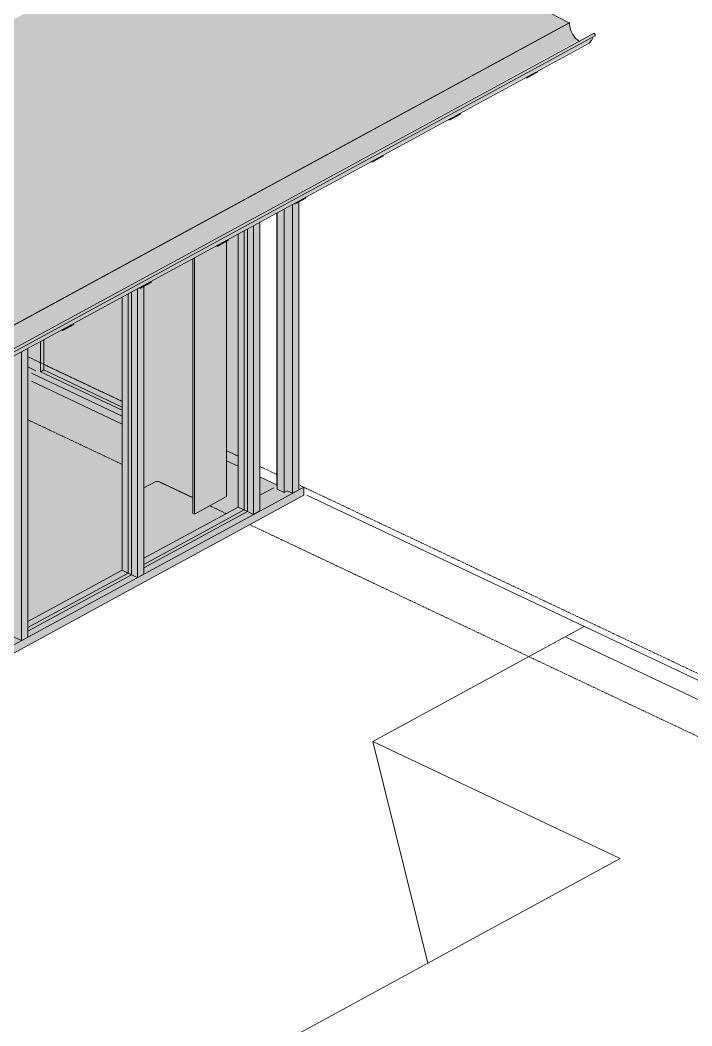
# Model space of a CAD drawing. Header units: inches. Extents: x 27328 to 52026, y -4075 to 4147.
# Drawn here: x 34539.6 to 34682.4, y 1754 to 1968 of the extents above; entities that cross this region are included whole.
import ezdxf

# ---------------------------------------------------------------- set-up
doc = ezdxf.new("R2010")
doc.units = ezdxf.units.IN
doc.header["$MEASUREMENT"] = 0
doc.linetypes.add('Hidden', pattern=[0.28125, 0.1875, -0.09375])
for name, color, linetype, lineweight in [('A-FLOR-OTLN', 90, 'Continuous', 9), ('A-GLAZ-CURT', 52, 'Continuous', 9), ('A-GLAZ-CWMG', 51, 'Continuous', 9), ('A-PROP-SBCK', 71, 'Hidden', 15), ('A-ROOF', 132, 'Continuous', 9), ('A-ROOF-OTLN', 132, 'Continuous', 9), ('C-BLDG-PADS', 91, 'Continuous', 9), ('C-TOPO', 7, 'Continuous', 9), ('Conc', 7, 'Continuous', 9), ('S-BEAM', 12, 'Continuous', 9), ('S-COLS', 52, 'Continuous', 9)]:
    doc.layers.add(name, color=color, linetype=linetype, lineweight=lineweight)

# ---------------------------------------------------------------- blocks, each defined once
blk = doc.blocks.new('W-Wide Flange-Column - B2_B-1007241-Axon - Looking North East')
at = {"layer": 'S-COLS'}
for points in [[(34576.63, 1862.9), (34583.45, 1866.61), (34583.45, 1920.91), (34581.52, 1919.87), (34581.05, 1919.87), (34576.63, 1917.46), (34576.63, 1863.2)], [(34576.63, 1862.9), (34576.63, 1917.46), (34576.31, 1917.29), (34576.31, 1863.05)], [(34576.31, 1866.42), (34576.31, 1917.29), (34569.24, 1913.44), (34569.24, 1869.76), (34575.32, 1866.89)], [(34568.26, 1869.74), (34569.08, 1869.8), (34569.24, 1869.76), (34569.03, 1913.32), (34568.26, 1912.91), (34568.26, 1875)], [(34565.91, 1868.46), (34568.26, 1869.79), (34568.26, 1912.91), (34567.47, 1912.47), (34567.46, 1912.21), (34565.91, 1911.37), (34565.91, 1869.74)]]:
    blk.add_hatch(color=256, dxfattribs=at).paths.add_polyline_path(points, flags=0)
for p, q in [((34583.45, 1920.91), (34583.45, 1866.61)), ((34576.63, 1862.9), (34576.63, 1917.46)), ((34576.31, 1917.29), (34576.31, 1863.05)), ((34568.26, 1869.74), (34565.91, 1868.46)), ((34569.24, 1869.76), (34568.92, 1869.85)), ((34576.31, 1866.42), (34569.24, 1869.76)), ((34583.45, 1866.61), (34576.63, 1862.9)), ((34576.63, 1862.9), (34576.31, 1863.05))]:
    blk.add_line(p, q, dxfattribs=at)
blk.add_polyline3d([(34568.92, 1869.85, 0), (34568.57, 1869.84, 0), (34568.26, 1869.74, 0)], dxfattribs=at)
blk = doc.blocks.new('System Panel - Glazed-827454-Axon - Looking North East')
at = {"layer": 'A-GLAZ-CURT', "transparency": 33554458}
blk.add_hatch(color=256, dxfattribs=at).paths.add_polyline_path([(34467.21, 1797.73), (34489.24, 1809.72), (34489.24, 1869.9), (34485.21, 1867.71), (34485.2, 1867.45), (34482.82, 1866.15), (34482.35, 1866.15), (34468.76, 1858.76), (34468.75, 1858.5), (34467.21, 1857.66), (34467.21, 1809.49)], flags=0)
at = {"layer": 'A-GLAZ-CURT'}
for p, q in [((34488.51, 1869.5), (34488.51, 1810.07)), ((34489.24, 1809.72), (34489.24, 1869.9)), ((34488.51, 1810.07), (34467.21, 1798.47)), ((34467.21, 1797.73), (34489.24, 1809.72)), ((34488.51, 1810.07), (34489.24, 1809.72))]:
    blk.add_line(p, q, dxfattribs=at)
blk = doc.blocks.new('Rectangular Mullion - Rectangular Mullion 1-V11-Axon - Looking North East')
at = {"layer": 'A-GLAZ-CWMG'}
for points in [[(34491.88, 1811.16), (34513.91, 1823.15), (34511.9, 1824.1), (34491.88, 1813.2)], [(34491.2, 1807.76), (34515.88, 1821.19), (34515.88, 1822.91), (34491.2, 1809.49)], [(34491.88, 1809.86), (34515.19, 1822.54), (34513.91, 1823.15), (34491.88, 1811.16), (34491.88, 1810.46)]]:
    blk.add_hatch(color=256, dxfattribs=at).paths.add_polyline_path(points, flags=0)
for p, q in [((34511.9, 1824.1), (34491.88, 1813.2)), ((34515.88, 1822.91), (34491.2, 1809.49)), ((34491.2, 1807.76), (34515.88, 1821.19))]:
    blk.add_line(p, q, dxfattribs=at)
blk = doc.blocks.new('Rectangular Mullion - Rectangular Mullion 1-827457-Axon - Looking North East')
at = {"layer": 'A-GLAZ-CWMG'}
for points in [[(34597.49, 1867.33), (34597.49, 1928.81), (34596.39, 1928.21), (34596.39, 1867.85)], [(34597.49, 1867.33), (34598.85, 1868.07), (34598.85, 1929.3), (34597.97, 1928.82), (34597.5, 1928.82), (34597.49, 1928.81), (34597.49, 1886.36)]]:
    blk.add_hatch(color=256, dxfattribs=at).paths.add_polyline_path(points, flags=0)
for p, q in [((34597.49, 1928.81), (34597.49, 1867.33)), ((34598.85, 1868.07), (34598.85, 1929.3)), ((34594.2, 1927.02), (34594.2, 1868.88)), ((34597.49, 1867.33), (34596.39, 1867.85)), ((34598.85, 1868.07), (34597.49, 1867.33))]:
    blk.add_line(p, q, dxfattribs=at)
blk = doc.blocks.new('Rectangular Mullion - Rectangular Mullion 1-V15-Axon - Looking North East')
at = {"layer": 'A-GLAZ-CWMG'}
for points in [[(34539.87, 1835.97), (34541.23, 1836.71), (34541.23, 1898.2), (34539.87, 1897.45), (34539.87, 1842.74)], [(34538.59, 1836.58), (34538.59, 1896.76), (34536.58, 1895.66), (34536.58, 1837.53)], [(34539.87, 1835.97), (34539.87, 1897.45), (34538.59, 1896.76), (34538.59, 1836.58), (34539.41, 1836.19)]]:
    blk.add_hatch(color=256, dxfattribs=at).paths.add_polyline_path(points, flags=0)
for p, q in [((34541.23, 1836.71), (34541.23, 1898.2)), ((34539.87, 1897.45), (34539.87, 1835.97)), ((34536.58, 1895.66), (34536.58, 1837.53)), ((34538.59, 1836.58), (34536.58, 1837.53)), ((34539.87, 1835.97), (34538.59, 1836.58)), ((34541.23, 1836.71), (34539.87, 1835.97))]:
    blk.add_line(p, q, dxfattribs=at)
blk = doc.blocks.new('Rectangular Mullion - Rectangular Mullion 1-V14-Axon - Looking North East')
at = {"layer": 'A-GLAZ-CWMG'}
for points in [[(34513.91, 1823.15), (34513.91, 1883.33), (34511.9, 1882.24), (34511.9, 1824.1)], [(34515.19, 1822.54), (34515.19, 1884.03), (34513.91, 1883.33), (34513.91, 1823.15), (34514.74, 1822.76)], [(34515.19, 1822.54), (34516.56, 1823.29), (34516.56, 1884.51), (34515.72, 1884.06), (34515.25, 1884.06), (34515.19, 1884.03), (34515.19, 1842.74)]]:
    blk.add_hatch(color=256, dxfattribs=at).paths.add_polyline_path(points, flags=0)
for p, q in [((34515.19, 1884.03), (34515.19, 1822.54)), ((34516.56, 1823.29), (34516.56, 1884.51)), ((34511.9, 1882.24), (34511.9, 1824.1)), ((34513.91, 1823.15), (34511.9, 1824.1)), ((34516.56, 1823.29), (34515.19, 1822.54)), ((34515.19, 1822.54), (34513.91, 1823.15))]:
    blk.add_line(p, q, dxfattribs=at)
blk = doc.blocks.new('Rectangular Mullion - Rectangular Mullion 1-779578-Axon - Looking North East')
at = {"layer": 'A-GLAZ-CWMG'}
blk.add_hatch(color=256, dxfattribs=at).paths.add_polyline_path([(34589.9, 1861.48), (34599.88, 1866.9), (34599.88, 1868.63), (34589.9, 1863.2)], flags=0)
h = blk.add_hatch(color=256, dxfattribs=at)
h.paths.add_polyline_path([(34590.58, 1863.57), (34597.49, 1867.33), (34596.39, 1867.85), (34595.71, 1867.48), (34594.25, 1868.17), (34594.2, 1868.53), (34593.52, 1868.51), (34590.58, 1866.92)], flags=0)
h.paths.add_polyline_path([(34598.85, 1868.07), (34599.88, 1868.63), (34598.85, 1868.61)], flags=0)
for p, q in [((34599.88, 1868.63), (34589.9, 1863.2)), ((34593.52, 1868.51), (34590.58, 1866.92)), ((34599.88, 1866.9), (34599.88, 1868.63)), ((34589.9, 1861.48), (34599.88, 1866.9))]:
    blk.add_line(p, q, dxfattribs=at)
blk = doc.blocks.new('Rectangular Mullion - Rectangular Mullion 1-V16-Axon - Looking North East')
at = {"layer": 'A-GLAZ-CWMG'}
for points in [[(34595.71, 1867.48), (34596.39, 1867.85), (34596.39, 1928.21), (34595.71, 1927.84), (34595.71, 1868.63)], [(34595.71, 1867.48), (34595.71, 1927.84), (34594.25, 1927.05), (34594.25, 1868.17)]]:
    blk.add_hatch(color=256, dxfattribs=at).paths.add_polyline_path(points, flags=0)
for p, q in [((34594.25, 1927.05), (34594.25, 1868.17)), ((34595.71, 1867.48), (34595.71, 1927.84)), ((34595.71, 1867.48), (34594.25, 1868.17)), ((34596.39, 1867.85), (34595.71, 1867.48))]:
    blk.add_line(p, q, dxfattribs=at)
blk = doc.blocks.new('System Panel - Glazed-V17-Axon - Looking North East')
at = {"layer": 'A-GLAZ-CURT', "transparency": 33554458}
blk.add_hatch(color=256, dxfattribs=at).paths.add_polyline_path([(34561.25, 1884.99), (34561.25, 1909.09), (34551.02, 1903.52), (34551.01, 1903.26), (34548.62, 1901.96), (34548.15, 1901.96), (34543.92, 1899.66), (34543.92, 1893.18), (34558.34, 1886.36)], flags=0)
at = {"layer": 'A-GLAZ-CURT'}
for p, q in [((34543.92, 1899.66), (34543.92, 1893.18)), ((34544.6, 1893.56), (34544.6, 1900.03)), ((34543.92, 1893.18), (34544.6, 1893.56)), ((34543.92, 1893.18), (34561.25, 1884.99)), ((34561.25, 1885.68), (34544.6, 1893.56))]:
    blk.add_line(p, q, dxfattribs=at)
blk = doc.blocks.new('Rectangular Mullion - Rectangular Mullion 1-769211-Axon - Looking North East')
at = {"layer": 'A-GLAZ-CWMG'}
for points in [[(34561.25, 1883.77), (34561.25, 1884.99), (34543.92, 1893.18), (34543.92, 1893.93), (34541.99, 1892.88), (34555.77, 1886.36)], [(34561.25, 1884.99), (34561.25, 1886.89), (34545.06, 1894.55), (34543.92, 1893.93), (34543.92, 1893.18), (34558.34, 1886.36)], [(34561.25, 1882.05), (34561.25, 1883.77), (34541.99, 1892.88), (34541.99, 1891.16), (34552.13, 1886.36)]]:
    blk.add_hatch(color=256, dxfattribs=at).paths.add_polyline_path(points, flags=0)
for p, q in [((34561.25, 1886.89), (34545.06, 1894.55)), ((34561.25, 1883.77), (34541.99, 1892.88)), ((34541.99, 1891.16), (34561.25, 1882.05))]:
    blk.add_line(p, q, dxfattribs=at)
blk = doc.blocks.new('Dimension Lumber - 4x8-V60-Axon - Looking North East')
at = {"layer": 'S-BEAM'}
for points in [[(34466.37, 1857.2), (34468.75, 1858.5), (34468.76, 1858.76), (34466.38, 1857.46)], [(34466.37, 1857.2), (34466.38, 1857.46), (34466.13, 1857.32)]]:
    blk.add_hatch(color=256, dxfattribs=at).paths.add_polyline_path(points, flags=0)
for p, q in [((34466.37, 1857.2), (34468.75, 1858.5)), ((34468.75, 1858.5), (34468.76, 1858.76)), ((34466.37, 1857.2), (34466.13, 1857.32)), ((34466.38, 1857.46), (34466.37, 1857.2))]:
    blk.add_line(p, q, dxfattribs=at)
blk = doc.blocks.new('Dimension Lumber - 4x8-V61-Axon - Looking North East')
at = {"layer": 'S-BEAM'}
for points in [[(34630.87, 1946.72), (34633.26, 1948.02), (34633.27, 1948.28), (34630.88, 1946.98)], [(34630.87, 1946.72), (34630.88, 1946.98), (34630.63, 1946.85)]]:
    blk.add_hatch(color=256, dxfattribs=at).paths.add_polyline_path(points, flags=0)
for p, q in [((34630.87, 1946.72), (34633.26, 1948.02)), ((34633.26, 1948.02), (34633.27, 1948.31)), ((34630.87, 1946.72), (34630.6, 1946.86)), ((34630.88, 1947.02), (34630.87, 1946.72))]:
    blk.add_line(p, q, dxfattribs=at)
blk = doc.blocks.new('Dimension Lumber - 4x8-V62-Axon - Looking North East')
at = {"layer": 'S-BEAM'}
for points in [[(34647.32, 1955.68), (34647.33, 1955.94), (34647.08, 1955.8)], [(34647.32, 1955.68), (34649.71, 1956.97), (34649.72, 1957.24), (34647.33, 1955.94)]]:
    blk.add_hatch(color=256, dxfattribs=at).paths.add_polyline_path(points, flags=0)
for p, q in [((34647.32, 1955.68), (34649.71, 1956.97)), ((34647.33, 1955.95), (34647.32, 1955.68)), ((34649.71, 1956.97), (34649.72, 1957.25)), ((34647.32, 1955.68), (34647.07, 1955.81))]:
    blk.add_line(p, q, dxfattribs=at)

msp = doc.modelspace()

# ---------------------------------------------------------------- hatches: boundary and pattern name
at = {"layer": 'A-ROOF'}
h = msp.add_hatch(color=256, dxfattribs=at)
h.paths.add_polyline_path([(32261.67, 683.74), (33049.81, 1112.64), (33068.14, 1103.12), (33270.74, 1213.38), (33252.46, 1222.92), (34433.15, 1865.45), (34451.48, 1855.93), (34656.34, 1967.42), (34595.39, 1999.24), (34187.01, 1777.16), (34184.42, 1778.45), (34184.42, 1778.96), (33923.66, 1917.79), (33923.66, 1930.81), (33911.83, 1937.02), (33911.83, 1956.72), (33908.61, 1959.91), (31974.18, 907.2), (32231.16, 785.66), (32231.16, 712.57), (32219.06, 705.98), (32240.05, 695.02)], flags=0)
h.paths.add_polyline_path([(31959.13, 861.41), (31959.13, 899.01), (31922.17, 878.89), (31958.7, 861.61)], flags=0)
h.paths.add_polyline_path([(34220.43, 1876.92), (34514.9, 2037.17), (34278.78, 2160.43), (34278.78, 2161.36), (33964.24, 1990.18), (33996.24, 1975.05), (33996.24, 1964.95), (34001.34, 1962.54), (34001.34, 1958.24), (34002.23, 1957.2), (34001.34, 1955.04), (34001.34, 1946.11), (34115.4, 1892.17), (34115.4, 1908.08), (34030.85, 1948.06), (34030.85, 2006.34), (34074.07, 2029.86), (34106.8, 2014.38), (34106.8, 2047.67), (34150.01, 2071.19), (34234.77, 2031.1), (34234.77, 1972.83), (34191.55, 1949.31), (34158.82, 1964.79), (34158.82, 1932.46), (34220.43, 1903.32), (34220.43, 1879.49)], flags=0)
at = {"layer": 'A-ROOF-OTLN'}
for points in [[(34454.65, 1851.53), (34455.77, 1851.76), (34456.21, 1852.14), (34456.56, 1853.49), (34456.8, 1853.79), (34658.25, 1963.65), (34657.04, 1965.12), (34656.47, 1966.59), (34656.39, 1967.4), (34451.48, 1855.89), (34451.82, 1854.25), (34452.74, 1852.73), (34454, 1851.73), (34454.62, 1851.54)], [(34456.86, 1853.13), (34661.85, 1964.9), (34661.52, 1965.19), (34658.25, 1963.41), (34456.84, 1853.59), (34456.9, 1853.15)], [(34455.81, 1851.71), (34661.12, 1963.65), (34661.4, 1964.43), (34456.67, 1853.24), (34456.8, 1853.37), (34456.56, 1853.49), (34456.21, 1852.14)]]:
    msp.add_hatch(color=256, dxfattribs=at).paths.add_polyline_path(points, flags=0)
at = {"layer": 'C-BLDG-PADS'}
h = msp.add_hatch(color=256, dxfattribs=at)
h.paths.add_polyline_path([(31745.36, 317.81), (31765.38, 328.7), (31765.38, 351.13), (31745.36, 360.6), (31745.36, 327.52)], flags=0)
h.paths.add_polyline_path([(31770.04, 331.24), (31787.43, 340.7), (31770.04, 348.92), (31770.04, 339.9)], flags=0)
h.paths.add_polyline_path([(31637.31, 341.11), (31637.15, 361.96), (31616.73, 350.85), (31636.97, 341.27)], flags=0)
h.paths.add_polyline_path([(31582.57, 367), (31582.57, 426.41), (31560.63, 436.56), (31560.63, 377.38), (31566.98, 374.38)], flags=0)
h.paths.add_polyline_path([(31637.15, 367.03), (31637.31, 367.12), (31637.15, 379.74)], flags=0)
h.paths.add_polyline_path([(31556.1, 379.52), (31556.02, 396.35), (31551.57, 398.21), (31551.27, 398.12), (31542.97, 393.61), (31542.97, 389.25), (31542.68, 389.09), (31538.2, 391.21), (31535.03, 389.49), (31556.02, 379.56)], flags=0)
h.paths.add_polyline_path([(31794.71, 434.35), (31814.73, 445.25), (31814.73, 470.12), (31794.71, 458.17), (31794.71, 435.62)], flags=0)
h.paths.add_polyline_path([(31765.38, 438.87), (31765.38, 440.66), (31763.71, 439.66)], flags=0)
h.paths.add_polyline_path([(31819.39, 447.78), (31839.41, 458.68), (31839.41, 484.85), (31819.39, 472.9), (31819.39, 459.04)], flags=0)
h.paths.add_polyline_path([(31844.06, 461.21), (31864.08, 472.1), (31864.08, 499.57), (31844.06, 487.62), (31844.06, 463.96)], flags=0)
h.paths.add_polyline_path([(31379.23, 463.17), (31379.23, 500.47), (31358.52, 510.26), (31358.52, 472.97), (31379.04, 463.26)], flags=0)
h.paths.add_polyline_path([(31868.74, 474.64), (31874.74, 477.9), (31874.74, 505.93), (31868.74, 502.15), (31868.74, 475.48)], flags=0)
h.paths.add_polyline_path([(31379.23, 508.15), (31379.23, 542.74), (31377.58, 541.84), (31368.19, 546.28), (31366.86, 545.71), (31364.51, 546.82), (31364.3, 548.12), (31358.52, 550.85), (31358.52, 517.94), (31378.77, 508.36)], flags=0)
h.paths.add_polyline_path([(31882.78, 510.17), (31883.04, 510.49), (31883.04, 510.68), (31882.78, 510.29), (31882.78, 510.2)], flags=0)
h.paths.add_polyline_path([(31968.63, 529), (31981.57, 536.04), (31981.57, 565.04), (31968.63, 557.89), (31968.63, 529.54)], flags=0)
h.paths.add_polyline_path([(32263.12, 600.32), (32277.39, 608.08), (32277.39, 645.35), (32255.64, 633.51), (32255.64, 603.86), (32256.69, 603.36)], flags=0)
h.paths.add_polyline_path([(32255.64, 641.57), (32277.39, 653.41), (32277.39, 684.62), (32274.42, 686.17), (32266.22, 681.71), (32267.83, 680.86), (32267.61, 674.73), (32265.23, 673.43), (32257.97, 677.22), (32256.37, 676.35), (32256.69, 676.2), (32256.69, 674.47), (32255.64, 673.9), (32255.64, 655.04)], flags=0)
h.paths.add_polyline_path([(32232.69, 672.7), (32249.3, 681.74), (32232.69, 690.41), (32232.69, 673.43)], flags=0)
h.paths.add_polyline_path([(32593.75, 780.25), (32610.93, 789.59), (32607.41, 791.26), (32604.6, 789.73), (32604.28, 789.88), (32604.28, 792.55), (32596.22, 796.12), (32595.53, 795.82), (32593.75, 794.85), (32593.75, 788.87)], flags=0)
h.paths.add_polyline_path([(33012.09, 1007.91), (33031.26, 1018.34), (33031.15, 1097.98), (33022.95, 1093.52), (33024.56, 1092.67), (33024.34, 1086.54), (33021.95, 1085.24), (33014.7, 1089.03), (33010.08, 1086.43), (33010.08, 1085.99), (33010.81, 1085.73), (33012.09, 1086.43), (33012.09, 1008.4)], flags=0)
h.paths.add_polyline_path([(33035.92, 1020.87), (33055.94, 1031.77), (33055.94, 1102.58), (33047.6, 1106.93), (33039.58, 1102.38), (33041.01, 1101.63), (33040.79, 1095.49), (33038.4, 1094.19), (33035.92, 1095.49), (33035.92, 1030.58)], flags=0)
h.paths.add_polyline_path([(33060.59, 1034.3), (33080.61, 1045.2), (33080.61, 1093.84), (33078.16, 1095.01), (33078.16, 1096.73), (33077.65, 1096.45), (33076.18, 1097.14), (33076.01, 1100.82), (33071.91, 1098.72), (33070.65, 1098.92), (33070.52, 1098.85), (33070.47, 1097.54), (33068.08, 1096.24), (33060.59, 1100.15), (33060.59, 1043.4)], flags=0)
h.paths.add_polyline_path([(33085.27, 1047.73), (33105.29, 1058.62), (33105.29, 1081.65), (33103.25, 1082.62), (33103.25, 1083.14), (33085.27, 1091.64), (33085.27, 1057.44)], flags=0)
h.paths.add_polyline_path([(33109.94, 1061.16), (33127.93, 1070.94), (33109.94, 1079.45), (33109.94, 1069.8)], flags=0)
h.paths.add_polyline_path([(33104.95, 1085.27), (33105.29, 1085.45), (33105.29, 1116.76), (33104.95, 1116.58), (33104.95, 1086.01)], flags=0)
h.paths.add_polyline_path([(33183.97, 1101.44), (33203.15, 1111.88), (33199.63, 1113.54), (33196.82, 1112.01), (33196.5, 1112.16), (33196.5, 1113.29), (33187.09, 1117.74), (33185.98, 1117.14), (33185.67, 1117.29), (33185.67, 1118.42), (33183.97, 1119.22), (33183.97, 1102.27)], flags=0)
h.paths.add_polyline_path([(33778.2, 1424.82), (33795.37, 1434.17), (33791.86, 1435.83), (33789.04, 1434.3), (33788.73, 1434.45), (33788.73, 1437.12), (33780.67, 1440.69), (33780.36, 1440.6), (33778.2, 1439.42), (33778.2, 1433.44)], flags=0)
h.paths.add_polyline_path([(34271.72, 1693.39), (34288.89, 1702.74), (34284.92, 1704.62), (34284.92, 1719.88), (34271.72, 1726.12), (34271.72, 1700.41)], flags=0)
h.paths.add_polyline_path([(34467.21, 1799.78), (34484.17, 1809.01), (34467.21, 1817.03), (34467.21, 1807.86)], flags=0)
h.paths.add_polyline_path([(34491.88, 1813.2), (34511.9, 1824.1), (34511.9, 1882.24), (34501.66, 1876.66), (34501.65, 1876.4), (34499.27, 1875.1), (34498.8, 1875.1), (34491.88, 1871.34), (34491.88, 1822.91)], flags=0)
h.paths.add_polyline_path([(34516.56, 1826.63), (34536.58, 1837.53), (34536.58, 1895.66), (34534.57, 1894.57), (34534.56, 1894.31), (34532.17, 1893.01), (34531.7, 1893.01), (34518.11, 1885.62), (34518.11, 1885.36), (34516.56, 1884.51), (34516.56, 1836.34)], flags=0)
h.paths.add_polyline_path([(34541.23, 1840.06), (34561.25, 1850.96), (34561.25, 1882.05), (34541.99, 1891.16), (34541.99, 1892.88), (34542.94, 1893.4), (34541.23, 1894.2), (34541.23, 1842.74)], flags=0)
h.paths.add_polyline_path([(34413.2, 1847.42), (34413.2, 1848.04), (34412.58, 1847.71)], flags=0)
h.paths.add_polyline_path([(34565.91, 1853.49), (34585.93, 1864.39), (34585.93, 1873.07), (34583.45, 1874.24), (34583.45, 1866.61), (34576.63, 1862.9), (34576.31, 1863.2), (34576.31, 1866.42), (34568.57, 1869.84), (34568.26, 1869.74), (34565.91, 1868.46), (34565.91, 1853.53)], flags=0)
h.paths.add_polyline_path([(34421.6, 1854.29), (34429.8, 1858.75), (34428.35, 1859.51), (34420.15, 1855.05), (34421.41, 1854.38)], flags=0)
h = msp.add_hatch(color=256, dxfattribs=at)
h.paths.add_polyline_path([(31717.49, 298.78), (31719.45, 299.85), (31717.35, 300.84), (31715.39, 299.78), (31717.35, 298.85)], flags=0)
h.paths.add_polyline_path([(31713.5, 305.08), (31713.5, 375.66), (31692.98, 385.34), (31692.98, 314.79), (31711.23, 306.16)], flags=0)
h.paths.add_polyline_path([(31722.01, 305.1), (31740.71, 315.28), (31740.71, 362.8), (31722.01, 371.64), (31722.01, 314.09)], flags=0)
h.paths.add_polyline_path([(31609.04, 354.49), (31609.04, 413.89), (31587.1, 424.27), (31587.1, 364.86), (31598.23, 359.6)], flags=0)
h.paths.add_polyline_path([(31844.06, 371.52), (31864.08, 382.42), (31864.08, 460.08), (31844.06, 449.18), (31844.06, 381.23)], flags=0)
h.paths.add_polyline_path([(31683, 408.09), (31683, 413.25), (31678.18, 410.37), (31682.26, 408.44)], flags=0)
h.paths.add_polyline_path([(31785.52, 429.35), (31790.06, 431.82), (31790.06, 455.39), (31770.04, 443.44), (31770.04, 436.67), (31779.12, 432.37)], flags=0)
h.paths.add_polyline_path([(31353.99, 470.7), (31353.99, 512.4), (31235.61, 568.39), (31235.61, 545.06), (31235.32, 544.9), (31230.87, 546.77), (31230.56, 546.67), (31225.34, 543.83), (31225.34, 539.47), (31225.05, 539.31), (31216.27, 543.46), (31216.27, 577.54), (31059.15, 651.85), (31059.15, 628.52), (31058.86, 628.36), (31054.4, 630.23), (31054.1, 630.13), (31048.88, 627.29), (31048.88, 622.93), (31048.58, 622.77), (31039.8, 626.92), (31039.8, 661), (30970.65, 693.7), (30970.81, 655.69), (31353.34, 474.62), (31353.34, 472.85), (31351.77, 472.1), (30969.2, 653.04), (30969.38, 654.3), (30968.71, 654.71), (30968.62, 653.31), (30966.3, 654.34), (30966.02, 654.19), (31353.34, 471)], flags=0)
h.paths.add_polyline_path([(31353.99, 520.08), (31353.99, 553.86), (31355.45, 553.16), (31355.45, 554.03), (31356.49, 554.83), (31353.37, 556.31), (31349.22, 554.06), (31346.86, 555.17), (31346.66, 559.48), (31335.72, 564.66), (31331.57, 562.4), (31329.22, 563.52), (31329.01, 567.83), (31318.07, 573), (31313.93, 570.75), (31311.57, 571.86), (31311.37, 576.18), (31300.43, 581.35), (31296.28, 579.09), (31293.93, 580.21), (31293.72, 584.52), (31282.78, 589.69), (31278.63, 587.44), (31276.28, 588.55), (31276.07, 592.87), (31265.13, 598.04), (31260.99, 595.78), (31258.63, 596.9), (31258.43, 601.21), (31247.49, 606.39), (31243.34, 604.13), (31240.99, 605.24), (31240.78, 609.56), (31235.61, 612), (31235.61, 576.07), (31353.39, 520.37)], flags=0)
h.paths.add_polyline_path([(31216.27, 585.22), (31216.27, 621.15), (31212.2, 623.08), (31208.05, 620.82), (31205.69, 621.94), (31205.49, 626.25), (31194.55, 631.42), (31190.4, 629.17), (31188.05, 630.28), (31187.84, 634.6), (31176.9, 639.77), (31172.75, 637.51), (31170.4, 638.63), (31170.19, 642.94), (31159.26, 648.11), (31155.11, 645.86), (31152.75, 646.97), (31152.55, 651.29), (31141.61, 656.46), (31137.46, 654.21), (31135.11, 655.32), (31134.9, 659.63), (31123.96, 664.81), (31119.82, 662.55), (31117.46, 663.66), (31117.26, 667.98), (31106.32, 673.15), (31102.17, 670.9), (31099.82, 672.01), (31099.61, 676.32), (31088.67, 681.5), (31084.52, 679.24), (31082.17, 680.36), (31081.96, 684.67), (31071.03, 689.84), (31066.88, 687.59), (31064.52, 688.7), (31064.32, 693.02), (31059.15, 695.46), (31059.15, 659.53), (31175.26, 604.61)], flags=0)
h.paths.add_polyline_path([(32281.36, 605.64), (32591.93, 774.65), (32591.47, 774.78), (32589.53, 773.82), (32589.53, 775.26), (32589.04, 774.76), (32589.09, 774.74), (32589.04, 773.46), (32283.46, 607.27), (32282.04, 607.94), (32282, 607.24), (32281.36, 606.9), (32281.36, 606.53)], flags=0)
h.paths.add_polyline_path([(32282.04, 609.91), (32587.53, 776.15), (32587.53, 814.13), (32412.65, 718.96), (32412.65, 685.27), (32407.19, 682.3), (32406.87, 682.45), (32406.87, 685.12), (32398.82, 688.69), (32398.51, 688.6), (32396.35, 687.42), (32396.04, 687.57), (32396.04, 709.92), (32282.04, 647.88), (32282.04, 621.33)], flags=0)
h.paths.add_polyline_path([(32282.04, 655.94), (32396.04, 717.98), (32396.04, 745.46), (32388.47, 749.41), (32380.27, 744.95), (32382.99, 743.53), (32382.77, 737.39), (32380.38, 736.09), (32372.02, 740.46), (32363.82, 736), (32366.54, 734.58), (32366.32, 728.44), (32363.93, 727.14), (32355.57, 731.51), (32347.37, 727.04), (32350.09, 725.63), (32349.87, 719.49), (32347.48, 718.19), (32339.12, 722.55), (32330.92, 718.09), (32333.64, 716.67), (32333.41, 710.54), (32331.03, 709.24), (32322.67, 713.6), (32314.47, 709.14), (32317.18, 707.72), (32316.96, 701.58), (32314.58, 700.28), (32306.22, 704.65), (32298.02, 700.19), (32300.73, 698.77), (32300.51, 692.63), (32298.13, 691.33), (32289.77, 695.7), (32281.57, 691.24), (32284.28, 689.82), (32284.06, 683.68), (32282.04, 682.38), (32282.04, 664.95)], flags=0)
h.paths.add_polyline_path([(31039.8, 668.68), (31039.8, 704.61), (31035.73, 706.54), (31031.58, 704.28), (31029.23, 705.39), (31029.02, 709.71), (31018.09, 714.88), (31013.94, 712.63), (31011.58, 713.74), (31011.38, 718.05), (31000.44, 723.23), (30996.29, 720.97), (30993.94, 722.08), (30993.73, 726.4), (30982.79, 731.57), (30978.65, 729.32), (30976.29, 730.43), (30976.09, 734.75), (30970.65, 737.32), (30970.65, 701.38), (31032.87, 671.96)], flags=0)
h.paths.add_polyline_path([(32256.37, 676.35), (32257.97, 677.22), (32256.69, 677.7), (32255.36, 676.83), (32256.09, 676.48)], flags=0)
h.paths.add_polyline_path([(32266.22, 681.71), (32274.42, 686.17), (32273.32, 686.74), (32265.12, 682.28), (32265.45, 682.11)], flags=0)
h.paths.add_polyline_path([(32412.65, 727.02), (32587.53, 822.19), (32587.53, 855.98), (32585.88, 856.84), (32577.68, 852.38), (32580.39, 850.96), (32580.17, 844.82), (32577.79, 843.52), (32569.43, 847.89), (32561.23, 843.43), (32563.94, 842.01), (32563.72, 835.87), (32561.34, 834.57), (32552.98, 838.94), (32544.78, 834.47), (32547.49, 833.06), (32547.27, 826.92), (32544.89, 825.62), (32536.53, 829.98), (32528.33, 825.52), (32531.04, 824.1), (32530.82, 817.96), (32528.44, 816.67), (32520.07, 821.03), (32511.88, 816.57), (32514.59, 815.15), (32514.37, 809.01), (32511.98, 807.71), (32503.62, 812.08), (32495.42, 807.62), (32498.14, 806.2), (32497.92, 800.06), (32495.53, 798.76), (32487.17, 803.13), (32478.97, 798.66), (32481.69, 797.25), (32481.47, 791.11), (32479.08, 789.81), (32470.72, 794.17), (32462.52, 789.71), (32465.24, 788.29), (32465.02, 782.16), (32462.63, 780.86), (32454.27, 785.22), (32446.07, 780.76), (32448.79, 779.34), (32448.57, 773.2), (32446.18, 771.9), (32437.82, 776.27), (32429.62, 771.81), (32432.34, 770.39), (32432.12, 764.25), (32429.73, 762.95), (32421.37, 767.32), (32413.17, 762.85), (32415.89, 761.44), (32415.67, 755.3), (32413.28, 754), (32412.65, 754.33), (32412.65, 736)], flags=0)
h.paths.add_polyline_path([(30965.66, 737.59), (30966.55, 738.07), (30966.55, 739.26), (30966.17, 739.43), (30966.17, 738.49), (30965.66, 738.21)], flags=0)
h.paths.add_polyline_path([(32615.74, 787.61), (33010.27, 1002.31), (33009.83, 1002.35), (32615.74, 787.89)], flags=0)
h.paths.add_polyline_path([(30530.56, 864.55), (30530.56, 901.84), (30529.76, 902.22), (30529.76, 878.9), (30529.47, 878.73), (30525.01, 880.6), (30524.71, 880.5), (30519.49, 877.66), (30519.49, 873.3), (30519.19, 873.14), (30514.71, 875.26), (30511.55, 873.54), (30529.47, 865.07)], flags=0)
h.paths.add_polyline_path([(30530.56, 909.52), (30530.56, 942.43), (30529.76, 942.81), (30529.76, 909.9)], flags=0)
h.paths.add_polyline_path([(30531.93, 942.64), (30531.93, 943.18), (30531.4, 942.9)], flags=0)
h.paths.add_polyline_path([(30325.48, 957.13), (30325.48, 958.17), (30321.99, 959.84), (30321.99, 960.19), (30320.6, 959.44), (30321.99, 958.78)], flags=0)
h.paths.add_polyline_path([(33134.62, 1074.59), (33154.64, 1085.48), (33154.64, 1133.09), (33144.29, 1137.98), (33136.28, 1133.62), (33136.27, 1133.35), (33134.62, 1132.45), (33134.62, 1084.3)], flags=0)
h.paths.add_polyline_path([(33010.08, 1085.99), (33010.08, 1086.52), (33014.7, 1089.03), (33013.59, 1089.6), (33009.83, 1087.55), (33009.83, 1086.11)], flags=0)
h.paths.add_polyline_path([(33022.95, 1093.52), (33031.15, 1097.98), (33030.04, 1098.55), (33021.84, 1094.09), (33022.17, 1093.92)], flags=0)
h.paths.add_polyline_path([(33039.4, 1102.47), (33047.6, 1106.93), (33046.49, 1107.51), (33038.29, 1103.04), (33038.62, 1102.87)], flags=0)
h.paths.add_polyline_path([(33207.97, 1109.89), (33776.38, 1419.22), (33776.1, 1419.35), (33207.97, 1110.17)], flags=0)
h.paths.add_polyline_path([(33800.19, 1432.18), (34269.89, 1687.79), (34269.62, 1687.92), (34179.53, 1639.09), (34179.53, 1639.2), (33931.06, 1503.82), (33931.03, 1503.66), (33800.19, 1432.46)], flags=0)
h.paths.add_polyline_path([(34293.71, 1700.75), (34392.12, 1754.31), (34391.68, 1754.35), (34293.71, 1701.03)], flags=0)
h.paths.add_polyline_path([(34393.94, 1759.91), (34413.2, 1770.39), (34413.2, 1842.57), (34407.96, 1845.19), (34406.4, 1844.34), (34406.19, 1838.54), (34403.8, 1837.24), (34398.47, 1840.03), (34393.94, 1837.56), (34393.94, 1769.2)], flags=0)
h.paths.add_polyline_path([(34392.58, 1837.68), (34393.1, 1837.97), (34391.68, 1838.43), (34391.68, 1838.11)], flags=0)
h.paths.add_polyline_path([(34590.58, 1866.92), (34593.52, 1868.51), (34594.25, 1868.63), (34594.2, 1869.16), (34590.58, 1870.86), (34590.58, 1868.46)], flags=0)

# ---------------------------------------------------------------- linework, layer by layer
at = {"layer": 'A-FLOR-OTLN'}
for p, q in [((34659.55, 1839.01), (34614.55, 1814.52)), ((34614.55, 1814.52), (34626.3, 1767.35)), ((34614.55, 1814.52), (34667.21, 1789.61)), ((34667.21, 1789.61), (34626.3, 1767.35))]:
    msp.add_line(p, q, dxfattribs=at)
at = {"layer": 'A-PROP-SBCK'}
for p, q in [((34541.23, 1896.37), (34543.92, 1895.1)), ((34543.92, 1895.1), (34561.25, 1886.9)), ((34541.23, 1882.96), (34561.25, 1873.49)), ((34583.45, 1876.41), (34585.93, 1875.23)), ((34590.58, 1873.03), (34594.2, 1871.32)), ((34569.01, 1869.82), (34576.31, 1866.37)), ((34598.85, 1869.12), (36782, 836.61)), ((34579.89, 1864.68), (34583.41, 1863.01)), ((34588.39, 1860.66), (36765.3, 831.1))]:
    msp.add_line(p, q, dxfattribs=at)
at = {"layer": 'A-ROOF'}
for p in [(34595.45, 1999.21), (34451.43, 1855.91)]:
    msp.add_line(p, (34656.34, 1967.42), dxfattribs=at)
at = {"layer": 'A-ROOF-OTLN'}
for p, q in [((34656.39, 1967.4), (34451.48, 1855.89)), ((34656.34, 1967.42), (34656.39, 1967.4)), ((34661.5, 1965.18), (34456.59, 1853.67)), ((34456.88, 1853.13), (34661.79, 1964.64)), ((34455.67, 1851.62), (34660.58, 1963.13))]:
    msp.add_line(p, q, dxfattribs=at)
for points in [[(34656.39, 1967.4, 0), (34656.47, 1966.59, 0), (34656.73, 1965.76, 0), (34657.13, 1964.95, 0), (34657.65, 1964.24, 0), (34658.25, 1963.65, 0), (34658.52, 1963.46, 0)], [(34661.48, 1965.17, 0), (34661.52, 1965.19, 0), (34661.58, 1965.19, 0), (34661.63, 1965.18, 0), (34661.69, 1965.15, 0), (34661.74, 1965.1, 0), (34661.79, 1965.04, 0), (34661.83, 1964.97, 0), (34661.85, 1964.9, 0), (34661.86, 1964.83, 0), (34661.86, 1964.76, 0), (34661.84, 1964.7, 0), (34661.81, 1964.66, 0), (34661.77, 1964.64, 0)], [(34661.38, 1964.26, 0), (34661.12, 1963.65, 0), (34660.71, 1963.22, 0), (34660.58, 1963.13, 0)]]:
    msp.add_polyline3d(points, dxfattribs=at)
at = {"layer": 'C-BLDG-PADS'}
for p, q in [((34542.94, 1893.4), (34541.23, 1894.2)), ((34585.93, 1873.07), (34583.45, 1874.24)), ((34594.2, 1869.16), (34590.58, 1870.86))]:
    msp.add_line(p, q, dxfattribs=at)
at = {"layer": 'C-TOPO'}
for p, q in [((34542.94, 1893.4), (34541.23, 1894.21)), ((34585.93, 1873.07), (34583.45, 1874.24)), ((34594.2, 1869.16), (34590.58, 1870.86))]:
    msp.add_line(p, q, dxfattribs=at)
at = {"layer": 'Conc'}
for p, q in [((34600.57, 1866.91), (34707.83, 1816.18)), ((34655.46, 1836.78), (34716.9, 1807.73)), ((34626.3, 1767.35), (32951.85, 856.12))]:
    msp.add_line(p, q, dxfattribs=at)

# ---------------------------------------------------------------- block references
at = {"layer": 'A-GLAZ-CURT'}
for name, p in [('System Panel - Glazed-827454-Axon - Looking North East', (98.7, 53.71)), ('System Panel - Glazed-827454-Axon - Looking North East', (74.03, 40.29)), ('System Panel - Glazed-V17-Axon - Looking North East', (0, 0))]:
    msp.add_blockref(name, p, dxfattribs=at)
at = {"layer": 'A-GLAZ-CWMG'}
for name, p in [('Rectangular Mullion - Rectangular Mullion 1-827457-Axon - Looking North East', (0, 0)), ('Rectangular Mullion - Rectangular Mullion 1-V16-Axon - Looking North East', (0, 0)), ('Rectangular Mullion - Rectangular Mullion 1-V15-Axon - Looking North East', (49.35, 26.86)), ('Rectangular Mullion - Rectangular Mullion 1-V14-Axon - Looking North East', (49.35, 26.86)), ('Rectangular Mullion - Rectangular Mullion 1-V15-Axon - Looking North East', (0, 0)), ('Rectangular Mullion - Rectangular Mullion 1-769211-Axon - Looking North East', (0, 0)), ('Rectangular Mullion - Rectangular Mullion 1-779578-Axon - Looking North East', (0, 0)), ('Rectangular Mullion - Rectangular Mullion 1-V11-Axon - Looking North East', (74.03, 40.29)), ('Rectangular Mullion - Rectangular Mullion 1-V11-Axon - Looking North East', (49.35, 26.86)), ('Rectangular Mullion - Rectangular Mullion 1-V11-Axon - Looking North East', (24.68, 13.43))]:
    msp.add_blockref(name, p, dxfattribs=at)
at = {"layer": 'S-BEAM'}
for name, p in [('Dimension Lumber - 4x8-V62-Axon - Looking North East', (0, 0)), ('Dimension Lumber - 4x8-V61-Axon - Looking North East', (0, 0)), ('Dimension Lumber - 4x8-V60-Axon - Looking North East', (148.06, 80.57)), ('Dimension Lumber - 4x8-V60-Axon - Looking North East', (131.6, 71.62)), ('Dimension Lumber - 4x8-V60-Axon - Looking North East', (115.15, 62.67)), ('Dimension Lumber - 4x8-V60-Axon - Looking North East', (98.7, 53.71)), ('Dimension Lumber - 4x8-V60-Axon - Looking North East', (82.25, 44.76))]:
    msp.add_blockref(name, p, dxfattribs=at)
at = {"layer": 'S-COLS'}
msp.add_blockref('W-Wide Flange-Column - B2_B-1007241-Axon - Looking North East', (0, 0), dxfattribs=at)

doc.saveas('drawing.dxf')
